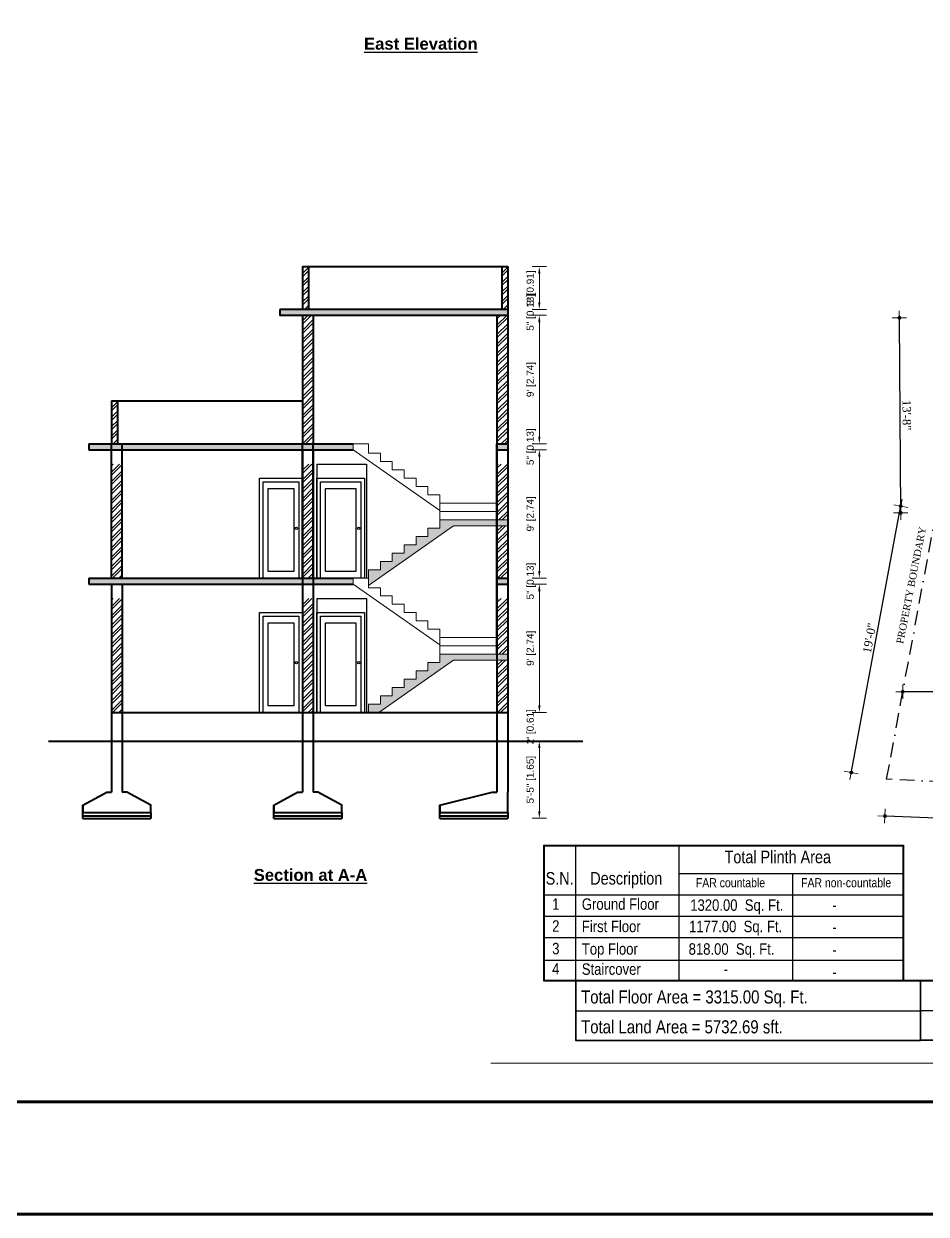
# Model space of a CAD drawing. Header units: feet. Extents: x 28652 to 66086, y -6769 to -640.
# Drawn here: x 48550 to 49309, y -3082 to -2081 of the extents above; entities that cross this region are included whole.
import ezdxf

# ---------------------------------------------------------------- set-up
doc = ezdxf.new("R2010")
doc.units = ezdxf.units.FT
doc.header["$LTSCALE"] = 50
doc.header["$MEASUREMENT"] = 0
doc.header["$PDMODE"] = 34
doc.linetypes.add('BORDER2', pattern=[0.875, 0.25, -0.125, 0.25, -0.125, 0, -0.125])
for name, color, linetype, lineweight in [('DIMENSION', 142, 'Continuous', 13), ('SES-DIMENSION', 142, 'Continuous', 13), ('SES-Property Boundary', 2, 'Continuous', 15), ('SES-TEXT', 3, 'Continuous', 20), ('SHEETS', 7, 'Continuous', 60), ('stair', 140, 'Continuous', 18), ('wall', 6, 'Continuous', 40)]:
    doc.layers.add(name, color=color, linetype=linetype, lineweight=lineweight)
for name, color, linetype in [('Door & Windows', 92, 'Continuous'), ('Hatch', 30, 'Continuous'), ('Text', 7, 'Continuous')]:
    doc.layers.add(name, color=color, linetype=linetype)
doc.styles.add('1@1000', font='arial.ttf', dxfattribs={"height": 60})
doc.styles.add('7 INCH', font='times.ttf', dxfattribs={"height": 7})
doc.styles.add('7 INCH1', font='ARIALN.TTF', dxfattribs={"height": 8})
doc.styles.add('dimension', font='arial.ttf')
doc.styles.add('SES-ARAIL', font='times.ttf', dxfattribs={"height": 6})
doc.dimstyles.new('1@100', dxfattribs={"dimscale": 0.1, "dimtxt": 60, "dimasz": 60, "dimexe": 60, "dimexo": 0, "dimgap": 30, "dimtad": 1, "dimdec": 0, "dimzin": 0, "dimdsep": 46, "dimlunit": 4, "dimtxsty": 'dimension', "dimcen": 0, "dimclrd": 256, "dimclre": 256, "dimclrt": 256, "dimadec": 0, "dimazin": 0, "dimtfac": 1, "dimtdec": 0, "dimtix": 1, "dimtofl": 0, "dimtmove": 0, "dimatfit": 3, "dimfxl": 60, "dimfxlon": 1, "dimtfillclr": 256, "dimtolj": 1, "dimtzin": 0, "dimlwd": -1, "dimlwe": -1, "dimarcsym": 0})
doc.dimstyles.new('7 INCH', dxfattribs={"dimscale": 0, "dimtxt": 7, "dimasz": 1, "dimexe": 2, "dimexo": 9, "dimgap": 2, "dimtad": 1, "dimdec": 0, "dimzin": 3, "dimdsep": 46, "dimlunit": 4, "dimtxsty": '7 INCH', "dimblk": 'DIM', "dimcen": 3, "dimdle": 3, "dimse1": 1, "dimse2": 1, "dimclrd": 256, "dimclre": 256, "dimclrt": 7, "dimadec": 1, "dimazin": 2, "dimtfac": 1, "dimtdec": 0, "dimtix": 1, "dimtofl": 0, "dimtmove": 2, "dimatfit": 3, "dimldrblk": 'DIM', "dimfxl": 2, "dimfrac": 2, "dimtolj": 2, "dimtzin": 0, "dimarcsym": 0})
pattern_1 = [(45, (29199.585, -2283.049), (-3.9774756, 3.9774756), []), (45, (29202.237, -2283.049), (-3.9774756, 3.9774756), [])]

# ---------------------------------------------------------------- blocks, each defined once
blk = doc.blocks.new('*U47')
blk.add_lwpolyline([(3.1, 0), (0.1, 0), (0.1, 84), (40.1, 84), (40.1, 0), (37.1, 0)])
for points in [[(37.1, 81), (37.1, 0), (3.1, 0), (3.1, 81)], [(33.1, 6), (33.1, 75), (7.1, 75), (7.1, 6)]]:
    blk.add_lwpolyline(points, close=True)
blk.add_circle((35.1, 42), 1)
blk = doc.blocks.new('*U48')
blk.add_lwpolyline([(3.1, 0), (0.1, 0), (0.1, 84), (36.1, 84), (36.1, 0), (33.1, 0)])
for points in [[(33.1, 81), (33.1, 0), (3.1, 0), (3.1, 81)], [(29.1, 6), (29.1, 75), (7.1, 75), (7.1, 6)]]:
    blk.add_lwpolyline(points, close=True)
blk.add_circle((31.1, 42), 1)
blk = doc.blocks.new('*D358')
at = {"layer": 'Defpoints', "color": 0, "transparency": 16777216}
for p in [(48956.9, -2684.4), (48983.5, -2684.4), (48956.9, -2749.4)]:
    blk.add_point(p, dxfattribs=at)
at = {"layer": 'stair', "transparency": 16777216}
for p, q in [((48977.5, -2684.4), (48989.5, -2684.4)), ((48983.5, -2743.4), (48983.5, -2690.4)), ((48977.5, -2749.4), (48989.5, -2749.4))]:
    blk.add_line(p, q, dxfattribs=at)
for points in [[(48982.5, -2690.4), (48984.5, -2690.4), (48983.5, -2684.4)], [(48982.5, -2743.4), (48984.5, -2743.4), (48983.5, -2749.4)]]:
    blk.add_solid(points, dxfattribs=at)
at = {"layer": 'stair', "transparency": 16777216, "insert": (48976.7, -2716.9), "char_height": 6, "attachment_point": 5, "rotation": 90, "style": 'dimension'}
blk.add_mtext('\\A1;5\'-5" [1.65]', dxfattribs=at)
blk = doc.blocks.new('*D359')
at = {"layer": 'Defpoints', "color": 0, "transparency": 16777216}
for p in [(48956.9, -2660.4), (48983.5, -2660.4), (48956.9, -2684.4)]:
    blk.add_point(p, dxfattribs=at)
at = {"layer": 'stair', "transparency": 16777216}
for p, q in [((48983.5, -2654.4), (48983.5, -2648.4)), ((48977.5, -2660.4), (48989.5, -2660.4)), ((48977.5, -2684.4), (48989.5, -2684.4)), ((48983.5, -2690.4), (48983.5, -2696.4))]:
    blk.add_line(p, q, dxfattribs=at)
for points in [[(48982.5, -2654.4), (48984.5, -2654.4), (48983.5, -2660.4)], [(48982.5, -2690.4), (48984.5, -2690.4), (48983.5, -2684.4)]]:
    blk.add_solid(points, dxfattribs=at)
at = {"layer": 'stair', "transparency": 16777216, "insert": (48976.7, -2672.4), "char_height": 6, "attachment_point": 5, "rotation": 90, "style": 'dimension'}
blk.add_mtext("\\A1;2' [0.61]", dxfattribs=at)
blk = doc.blocks.new('*D360')
at = {"layer": 'Defpoints', "color": 0, "transparency": 16777216}
for p in [(48956.9, -2552.4), (48983.5, -2552.4), (48956.9, -2660.4)]:
    blk.add_point(p, dxfattribs=at)
at = {"layer": 'stair', "transparency": 16777216}
for p, q in [((48977.5, -2552.4), (48989.5, -2552.4)), ((48983.5, -2654.4), (48983.5, -2558.4)), ((48977.5, -2660.4), (48989.5, -2660.4))]:
    blk.add_line(p, q, dxfattribs=at)
for points in [[(48982.5, -2558.4), (48984.5, -2558.4), (48983.5, -2552.4)], [(48982.5, -2654.4), (48984.5, -2654.4), (48983.5, -2660.4)]]:
    blk.add_solid(points, dxfattribs=at)
at = {"layer": 'stair', "transparency": 16777216, "insert": (48976.7, -2606.4), "char_height": 6, "attachment_point": 5, "rotation": 90, "style": 'dimension'}
blk.add_mtext("\\A1;9' [2.74]", dxfattribs=at)
blk = doc.blocks.new('*D361')
at = {"layer": 'Defpoints', "color": 0, "transparency": 16777216}
for p in [(48956.9, -2547.4), (48956.9, -2552.4), (48983.5, -2547.4)]:
    blk.add_point(p, dxfattribs=at)
at = {"layer": 'stair', "transparency": 16777216}
for p, q in [((48983.5, -2541.4), (48983.5, -2535.4)), ((48977.5, -2547.4), (48989.5, -2547.4)), ((48977.5, -2552.4), (48989.5, -2552.4)), ((48983.5, -2558.4), (48983.5, -2564.4))]:
    blk.add_line(p, q, dxfattribs=at)
for points in [[(48982.5, -2541.4), (48984.5, -2541.4), (48983.5, -2547.4)], [(48982.5, -2558.4), (48984.5, -2558.4), (48983.5, -2552.4)]]:
    blk.add_solid(points, dxfattribs=at)
at = {"layer": 'stair', "transparency": 16777216, "insert": (48976.7, -2549.9), "char_height": 6, "attachment_point": 5, "rotation": 90, "style": 'dimension'}
blk.add_mtext('\\A1;5" [0.13]', dxfattribs=at)
blk = doc.blocks.new('*D362')
at = {"layer": 'Defpoints', "color": 0, "transparency": 16777216}
for p in [(48956.9, -2439.4), (48983.5, -2439.4), (48956.9, -2547.4)]:
    blk.add_point(p, dxfattribs=at)
at = {"layer": 'stair', "transparency": 16777216}
for p, q in [((48977.5, -2439.4), (48989.5, -2439.4)), ((48983.5, -2541.4), (48983.5, -2445.4)), ((48977.5, -2547.4), (48989.5, -2547.4))]:
    blk.add_line(p, q, dxfattribs=at)
for points in [[(48982.5, -2445.4), (48984.5, -2445.4), (48983.5, -2439.4)], [(48982.5, -2541.4), (48984.5, -2541.4), (48983.5, -2547.4)]]:
    blk.add_solid(points, dxfattribs=at)
at = {"layer": 'stair', "transparency": 16777216, "insert": (48976.7, -2493.4), "char_height": 6, "attachment_point": 5, "rotation": 90, "style": 'dimension'}
blk.add_mtext("\\A1;9' [2.74]", dxfattribs=at)
blk = doc.blocks.new('*D363')
at = {"layer": 'Defpoints', "color": 0, "transparency": 16777216}
for p in [(48956.9, -2434.4), (48956.9, -2439.4), (48983.5, -2434.4)]:
    blk.add_point(p, dxfattribs=at)
at = {"layer": 'stair', "transparency": 16777216}
for p, q in [((48983.5, -2428.4), (48983.5, -2422.4)), ((48977.5, -2434.4), (48989.5, -2434.4)), ((48977.5, -2439.4), (48989.5, -2439.4)), ((48983.5, -2445.4), (48983.5, -2451.4))]:
    blk.add_line(p, q, dxfattribs=at)
for points in [[(48982.5, -2428.4), (48984.5, -2428.4), (48983.5, -2434.4)], [(48982.5, -2445.4), (48984.5, -2445.4), (48983.5, -2439.4)]]:
    blk.add_solid(points, dxfattribs=at)
at = {"layer": 'stair', "transparency": 16777216, "insert": (48976.7, -2436.9), "char_height": 6, "attachment_point": 5, "rotation": 90, "style": 'dimension'}
blk.add_mtext('\\A1;5" [0.13]', dxfattribs=at)
blk = doc.blocks.new('*D364')
at = {"layer": 'Defpoints', "color": 0, "transparency": 16777216}
for p in [(48956.9, -2326.4), (48983.5, -2326.4), (48956.9, -2434.4)]:
    blk.add_point(p, dxfattribs=at)
at = {"layer": 'stair', "transparency": 16777216}
for p, q in [((48977.5, -2326.4), (48989.5, -2326.4)), ((48983.5, -2428.4), (48983.5, -2332.4)), ((48977.5, -2434.4), (48989.5, -2434.4))]:
    blk.add_line(p, q, dxfattribs=at)
for points in [[(48982.5, -2332.4), (48984.5, -2332.4), (48983.5, -2326.4)], [(48982.5, -2428.4), (48984.5, -2428.4), (48983.5, -2434.4)]]:
    blk.add_solid(points, dxfattribs=at)
at = {"layer": 'stair', "transparency": 16777216, "insert": (48976.7, -2380.4), "char_height": 6, "attachment_point": 5, "rotation": 90, "style": 'dimension'}
blk.add_mtext("\\A1;9' [2.74]", dxfattribs=at)
blk = doc.blocks.new('*D365')
at = {"layer": 'Defpoints', "color": 0, "transparency": 16777216}
for p in [(48956.9, -2321.4), (48983.5, -2321.4), (48956.9, -2326.4)]:
    blk.add_point(p, dxfattribs=at)
at = {"layer": 'stair', "transparency": 16777216}
for p, q in [((48983.5, -2315.4), (48983.5, -2309.4)), ((48977.5, -2321.4), (48989.5, -2321.4)), ((48977.5, -2326.4), (48989.5, -2326.4)), ((48983.5, -2332.4), (48983.5, -2338.4))]:
    blk.add_line(p, q, dxfattribs=at)
for points in [[(48982.5, -2315.4), (48984.5, -2315.4), (48983.5, -2321.4)], [(48982.5, -2332.4), (48984.5, -2332.4), (48983.5, -2326.4)]]:
    blk.add_solid(points, dxfattribs=at)
at = {"layer": 'stair', "transparency": 16777216, "insert": (48976.7, -2323.9), "char_height": 6, "attachment_point": 5, "rotation": 90, "style": 'dimension'}
blk.add_mtext('\\A1;5" [0.13]', dxfattribs=at)
blk = doc.blocks.new('*D366')
at = {"layer": 'Defpoints', "color": 0, "transparency": 16777216}
for p in [(48956.9, -2285.4), (48983.5, -2285.4), (48956.9, -2321.4)]:
    blk.add_point(p, dxfattribs=at)
at = {"layer": 'stair', "transparency": 16777216}
for p, q in [((48977.5, -2285.4), (48989.5, -2285.4)), ((48983.5, -2315.4), (48983.5, -2291.4)), ((48977.5, -2321.4), (48989.5, -2321.4))]:
    blk.add_line(p, q, dxfattribs=at)
for points in [[(48982.5, -2291.4), (48984.5, -2291.4), (48983.5, -2285.4)], [(48982.5, -2315.4), (48984.5, -2315.4), (48983.5, -2321.4)]]:
    blk.add_solid(points, dxfattribs=at)
at = {"layer": 'stair', "transparency": 16777216, "insert": (48976.7, -2303.4), "char_height": 6, "attachment_point": 5, "rotation": 90, "style": 'dimension'}
blk.add_mtext("\\A1;3' [0.91]", dxfattribs=at)
blk = doc.blocks.new('DIM')
at = {"layer": 'DIMENSION'}
h = blk.add_hatch(color=256, dxfattribs=at)
h.paths.add_polyline_path([(0, 1.3), (0, 0), (1.3, 0, 0.414214)])
h.paths.add_polyline_path([(1.3, 0), (0, 0), (0, -1.3, 0.414214)])
h.paths.add_polyline_path([(0, 0), (-1.3, 0, 0.414214), (0, -1.3)])
h.paths.add_polyline_path([(0, 1.3, 0.414214), (-1.3, 0), (0, 0)])
for p, q in [((-6, 0), (6, 0)), ((0, 6), (0, -6))]:
    blk.add_line(p, q, dxfattribs=at)
blk.add_circle((0, 0), 1.28, dxfattribs=at)
blk = doc.blocks.new('*D89')
at = {"layer": 'Defpoints', "color": 0, "linetype": 'ByBlock', "transparency": 16777216}
for p in [(49275.4, -2716.4), (49737, -2736.8), (49274, -2747.5)]:
    blk.add_point(p, dxfattribs=at)
at = {"layer": 'SES-DIMENSION', "linetype": 'ByBlock', "lineweight": -2, "transparency": 16777216}
blk.add_line((49734.6, -2767.8), (49275, -2747.5), dxfattribs=at)
for p, rotation in [((49274, -2747.5), 177.4727211621545), ((49735.6, -2767.8), 357.4727211621545)]:
    blk.add_blockref('DIM', p, dxfattribs=dict(at, rotation=rotation))
at = {"layer": 'SES-DIMENSION', "color": 7, "linetype": 'ByBlock', "transparency": 16777216, "insert": (49505.1, -2752.1), "char_height": 7, "attachment_point": 5, "rotation": 357.4727, "style": '7 INCH'}
blk.add_mtext('\\A2;38\'-6"', dxfattribs=at)
blk = doc.blocks.new('*D66')
at = {"layer": 'Defpoints', "color": 0, "linetype": 'ByBlock', "transparency": 16777216}
for p in [(49287.3, -2486.8), (49317, -2492.3), (49275.4, -2716.4)]:
    blk.add_point(p, dxfattribs=at)
at = {"layer": 'SES-DIMENSION', "linetype": 'ByBlock', "lineweight": -2, "transparency": 16777216}
blk.add_line((49245.9, -2710), (49287.1, -2487.7), dxfattribs=at)
for p, rotation in [((49287.3, -2486.8), 79.49685454110212), ((49245.7, -2710.9), 259.4968545411022)]:
    blk.add_blockref('DIM', p, dxfattribs=dict(at, rotation=rotation))
at = {"layer": 'SES-DIMENSION', "color": 7, "linetype": 'ByBlock', "transparency": 16777216, "insert": (49261, -2597.8), "char_height": 7, "attachment_point": 5, "rotation": 79.4969, "style": '7 INCH'}
blk.add_mtext('\\A2;19\'-0"', dxfattribs=at)
blk = doc.blocks.new('*D67')
at = {"layer": 'Defpoints', "color": 0, "linetype": 'ByBlock', "transparency": 16777216}
for p in [(49286.1, -2328.5), (49315.7, -2328.3), (49317, -2492.3)]:
    blk.add_point(p, dxfattribs=at)
at = {"layer": 'SES-DIMENSION', "linetype": 'ByBlock', "lineweight": -2, "transparency": 16777216}
blk.add_line((49287.3, -2491.5), (49286.1, -2329.5), dxfattribs=at)
for p, rotation in [((49286.1, -2328.5), 90.43931713900113), ((49287.3, -2492.5), 270.4393171390011)]:
    blk.add_blockref('DIM', p, dxfattribs=dict(at, rotation=rotation))
at = {"layer": 'SES-DIMENSION', "color": 7, "linetype": 'ByBlock', "transparency": 16777216, "insert": (49292.3, -2410.4), "char_height": 7, "attachment_point": 5, "rotation": 270.4393, "style": '7 INCH'}
blk.add_mtext('\\A2;13\'-8"', dxfattribs=at)
blk = doc.blocks.new('*D78')
at = {"layer": 'Defpoints', "color": 0, "linetype": 'ByBlock', "transparency": 16777216}
for p in [(49289, -2643), (49289, -2643), (49413, -2643)]:
    blk.add_point(p, dxfattribs=at)
at = {"layer": 'SES-DIMENSION', "linetype": 'ByBlock', "lineweight": -2, "transparency": 16777216}
blk.add_line((49412, -2643), (49290, -2643), dxfattribs=at)
at = {"layer": 'SES-DIMENSION', "linetype": 'ByBlock', "lineweight": -2, "transparency": 16777216, "rotation": 180}
blk.add_blockref('DIM', (49289, -2643), dxfattribs=at)
at = {"layer": 'SES-DIMENSION', "linetype": 'ByBlock', "lineweight": -2, "transparency": 16777216}
blk.add_blockref('DIM', (49413, -2643), dxfattribs=at)
at = {"layer": 'SES-DIMENSION', "color": 7, "linetype": 'ByBlock', "transparency": 16777216, "insert": (49351, -2637.5), "char_height": 7, "attachment_point": 5, "style": '7 INCH'}
blk.add_mtext('\\A2;10\'-4"', dxfattribs=at)

msp = doc.modelspace()

# ---------------------------------------------------------------- hatches: boundary and pattern name
at = {"layer": 'Hatch'}
h = msp.add_hatch(dxfattribs=at)
h.set_pattern_fill('ANSI32', color=256, scale=15)
h.set_pattern_definition(pattern_1)
h.paths.add_polyline_path([(48628.83, -2398.44), (48623.83, -2398.44), (48623.83, -2434.44), (48628.83, -2434.44)])
h.paths.add_polyline_path([(48784.36, -2434.44), (48793.36, -2434.44), (48793.36, -2326.44), (48784.36, -2326.44)])
h.paths.add_polyline_path([(48947.89, -2434.44), (48956.89, -2434.44), (48956.89, -2326.44), (48947.89, -2326.44)])
h.paths.add_polyline_path([(48951.89, -2321.44), (48956.89, -2321.44), (48956.89, -2285.44), (48951.89, -2285.44)])
h.paths.add_polyline_path([(48784.36, -2321.44), (48789.36, -2321.44), (48789.36, -2285.44), (48784.36, -2285.44)])
h = msp.add_hatch(color=256, dxfattribs=at)
h.dxf.hatch_style = 1
h.paths.add_polyline_path([(48765.36, -2321.44), (48765.36, -2326.44), (48956.89, -2326.44), (48956.89, -2321.44)])
h = msp.add_hatch(color=256, dxfattribs=at)
h.dxf.hatch_style = 1
h.paths.add_polyline_path([(48826.89, -2439.44), (48826.89, -2434.44), (48604.83, -2434.44), (48604.83, -2439.44)])
h.paths.add_polyline_path([(48947.89, -2434.44), (48947.89, -2439.44), (48956.89, -2439.44), (48956.89, -2434.44)])
h = msp.add_hatch(dxfattribs=at)
h.set_pattern_fill('ANSI32', color=256, scale=15)
h.set_pattern_definition([(45, (29199.585, -2170.049), (-3.9774756, 3.9774756), []), (45, (29202.237, -2170.049), (-3.9774756, 3.9774756), [])])
h.paths.add_polyline_path([(48632.83, -2451.44), (48623.83, -2451.44), (48623.83, -2547.44), (48632.83, -2547.44)])
h.paths.add_polyline_path([(48793.36, -2451.44), (48784.36, -2451.44), (48784.36, -2547.44), (48793.36, -2547.44)])
h.paths.add_polyline_path([(48956.89, -2503.44), (48947.89, -2503.44), (48947.89, -2547.44), (48956.89, -2547.44)])
h.paths.add_polyline_path([(48956.89, -2451.44), (48947.89, -2451.44), (48947.89, -2498.44), (48956.89, -2498.44)])
h = msp.add_hatch(color=256, dxfattribs=at)
h.dxf.hatch_style = 1
h.paths.add_polyline_path([(48956.89, -2498.44), (48899.89, -2498.44), (48899.89, -2505.44), (48889.89, -2505.44), (48889.89, -2512.44), (48879.89, -2512.44), (48879.89, -2519.44), (48869.89, -2519.44), (48869.89, -2526.44), (48859.89, -2526.44), (48859.89, -2533.44), (48849.89, -2533.44), (48849.89, -2540.44), (48839.89, -2540.44), (48839.89, -2547.44), (48839.89, -2553.54), (48911.47, -2503.44), (48956.89, -2503.44)])
h = msp.add_hatch(color=256, dxfattribs=at)
h.dxf.hatch_style = 1
h.paths.add_polyline_path([(48826.89, -2552.44), (48826.89, -2547.44), (48604.83, -2547.44), (48604.83, -2552.44)])
h.paths.add_polyline_path([(48947.89, -2547.44), (48947.89, -2552.44), (48956.89, -2552.44), (48956.89, -2547.44)])
h = msp.add_hatch(dxfattribs=at)
h.set_pattern_fill('ANSI32', color=256, scale=15)
h.set_pattern_definition(pattern_1)
h.paths.add_polyline_path([(48632.83, -2564.44), (48623.83, -2564.44), (48623.83, -2660.44), (48632.83, -2660.44)])
h.paths.add_polyline_path([(48793.36, -2564.44), (48784.36, -2564.44), (48784.36, -2660.44), (48793.36, -2660.44)])
h.paths.add_polyline_path([(48947.89, -2660.44), (48956.89, -2660.44), (48956.89, -2616.44), (48947.89, -2616.44)])
h.paths.add_polyline_path([(48956.89, -2564.44), (48947.89, -2564.44), (48947.89, -2611.44), (48956.89, -2611.44)])
h = msp.add_hatch(color=256, dxfattribs=at)
h.dxf.hatch_style = 1
h.paths.add_polyline_path([(48899.89, -2611.44), (48899.89, -2618.44), (48889.89, -2618.44), (48889.89, -2625.44), (48879.89, -2625.44), (48879.89, -2632.44), (48869.89, -2632.44), (48869.89, -2639.44), (48859.89, -2639.44), (48859.89, -2646.44), (48849.89, -2646.44), (48849.89, -2653.44), (48839.89, -2653.44), (48839.89, -2660.44), (48848.61, -2660.44), (48911.47, -2616.44), (48956.89, -2616.44), (48956.89, -2611.44)])

# ---------------------------------------------------------------- linework, layer by layer
at = {"layer": 'Door & Windows'}
for p, q in [((48796.36, -2451.44), (48838.36, -2451.44)), ((48796.36, -2451.44), (48796.36, -2547.44)), ((48838.36, -2451.44), (48838.36, -2547.44)), ((48796.36, -2564.44), (48838.36, -2564.44)), ((48796.36, -2564.44), (48796.36, -2660.44)), ((48838.36, -2564.44), (48838.36, -2660.44))]:
    msp.add_line(p, q, dxfattribs=at)
at = {"layer": 'SES-Property Boundary', "linetype": 'BORDER2', "lineweight": 30}
for p, q in [((49275.4, -2716.44), (49316.97, -2492.26)), ((49736.95, -2736.81), (49275.4, -2716.44))]:
    msp.add_line(p, q, dxfattribs=at)
at = {"layer": 'SHEETS'}
msp.add_line((47892.14, -2987.77), (51014.03, -2987.77), dxfattribs=at)
msp.add_lwpolyline([(47797.59, -744.32), (47797.59, -3082.32), (51108.59, -3082.32)], dxfattribs=at)
at = {"layer": 'stair'}
for p, q in [((48826.89, -2439.44), (48826.89, -2434.44)), ((48826.89, -2434.44), (48839.89, -2434.44)), ((48899.89, -2490.54), (48826.89, -2439.44)), ((48899.89, -2484.44), (48947.89, -2484.44)), ((48899.89, -2484.44), (48899.89, -2498.44)), ((48899.89, -2491.44), (48947.89, -2491.44)), ((48899.89, -2498.44), (48947.89, -2498.44)), ((48839.89, -2553.54), (48911.47, -2503.44)), ((48911.47, -2503.44), (48956.89, -2503.44)), ((48826.89, -2552.44), (48826.89, -2547.44)), ((48826.89, -2547.44), (48839.89, -2547.44)), ((48899.89, -2603.54), (48826.89, -2552.44)), ((48899.89, -2597.44), (48947.89, -2597.44)), ((48899.89, -2597.44), (48899.89, -2611.44)), ((48899.89, -2604.44), (48947.89, -2604.44)), ((48899.89, -2611.44), (48947.89, -2611.44)), ((48848.61, -2660.44), (48911.47, -2616.44)), ((48911.47, -2616.44), (48956.89, -2616.44)), ((48942.61, -2955.42), (49498.16, -2955.42))]:
    msp.add_line(p, q, dxfattribs=at)
for points in [[(48899.89, -2484.44), (48899.89, -2477.44), (48889.89, -2477.44), (48889.89, -2470.44), (48879.89, -2470.44), (48879.89, -2463.44), (48869.89, -2463.44), (48869.89, -2456.44), (48859.89, -2456.44), (48859.89, -2449.44), (48849.89, -2449.44), (48849.89, -2442.44), (48839.89, -2442.44), (48839.89, -2434.44)], [(48839.89, -2547.44), (48839.89, -2540.44), (48849.89, -2540.44), (48849.89, -2533.44), (48859.89, -2533.44), (48859.89, -2526.44), (48869.89, -2526.44), (48869.89, -2519.44), (48879.89, -2519.44), (48879.89, -2512.44), (48889.89, -2512.44), (48889.89, -2505.44), (48899.89, -2505.44), (48899.89, -2498.44), (48956.89, -2498.44)], [(48899.89, -2597.44), (48899.89, -2590.44), (48889.89, -2590.44), (48889.89, -2583.44), (48879.89, -2583.44), (48879.89, -2576.44), (48869.89, -2576.44), (48869.89, -2569.44), (48859.89, -2569.44), (48859.89, -2562.44), (48849.89, -2562.44), (48849.89, -2555.44), (48839.89, -2555.44), (48839.89, -2547.44)], [(48839.89, -2660.44), (48839.89, -2653.44), (48849.89, -2653.44), (48849.89, -2646.44), (48859.89, -2646.44), (48859.89, -2639.44), (48869.89, -2639.44), (48869.89, -2632.44), (48879.89, -2632.44), (48879.89, -2625.44), (48889.89, -2625.44), (48889.89, -2618.44), (48899.89, -2618.44), (48899.89, -2611.44), (48956.89, -2611.44)]]:
    msp.add_lwpolyline(points, dxfattribs=at)
at = {"layer": 'Text', "color": 5}
for p, q in [((48987.09, -2772.05), (49100.71, -2772.05)), ((48987.09, -2772.05), (48987.09, -2886.03)), ((48987.09, -2772.55), (49100.71, -2772.55)), ((48987.59, -2772.05), (48987.59, -2886.03)), ((49100.71, -2772.05), (49289.61, -2772.05)), ((49100.71, -2772.55), (49289.61, -2772.55)), ((49289.11, -2772.05), (49289.11, -2886.03)), ((49289.61, -2772.05), (49289.61, -2886.03)), ((48987.09, -2885.53), (49419.77, -2885.53)), ((48987.09, -2885.53), (49289.61, -2885.53)), ((48987.09, -2886.03), (49419.77, -2886.03)), ((48987.09, -2886.03), (49289.61, -2886.03)), ((49013.77, -2886.03), (49013.77, -2936.34)), ((49014.27, -2886.03), (49014.27, -2936.34)), ((49303.51, -2886.03), (49303.51, -2936.34)), ((49304.01, -2886.03), (49304.01, -2936.34)), ((49013.77, -2935.84), (49304.01, -2935.84)), ((49013.77, -2936.34), (49304.01, -2936.34)), ((49419.77, -2935.84), (49304.01, -2935.84)), ((49419.77, -2936.34), (49304.01, -2936.34))]:
    msp.add_line(p, q, dxfattribs=at)
at = {"layer": 'Text'}
for p, q in [((49013.77, -2772.05), (49013.77, -2886.03)), ((49100.71, -2772.05), (49100.71, -2886.03)), ((49100.71, -2795.75), (49289.61, -2795.75)), ((49196.39, -2795.75), (49196.39, -2886.03)), ((48987.09, -2813.71), (49289.61, -2813.71)), ((48987.09, -2831.66), (49289.61, -2831.66)), ((48987.09, -2849.62), (49289.61, -2849.62)), ((48987.09, -2868.57), (49289.61, -2868.57)), ((49013.77, -2911.18), (49304.01, -2911.18)), ((49419.77, -2911.18), (49304.01, -2911.18))]:
    msp.add_line(p, q, dxfattribs=at)
at = {"layer": 'wall'}
for p, q in [((48784.36, -2285.44), (48789.36, -2285.44)), ((48784.36, -2285.44), (48784.36, -2321.44)), ((48789.36, -2285.44), (48789.36, -2321.44)), ((48789.36, -2285.44), (48956.89, -2285.44)), ((48951.89, -2285.44), (48956.89, -2285.44)), ((48951.89, -2285.44), (48951.89, -2321.44)), ((48956.89, -2285.44), (48956.89, -2321.44)), ((48765.36, -2321.44), (48765.36, -2326.44)), ((48956.89, -2321.44), (48765.36, -2321.44)), ((48956.89, -2321.44), (48956.89, -2684.44)), ((48956.89, -2326.44), (48765.36, -2326.44)), ((48784.36, -2326.44), (48784.36, -2434.44)), ((48793.36, -2326.44), (48793.36, -2434.44)), ((48947.89, -2326.44), (48947.89, -2684.44)), ((48623.83, -2398.44), (48628.83, -2398.44)), ((48623.83, -2398.44), (48623.83, -2434.44)), ((48628.83, -2398.44), (48628.83, -2434.44)), ((48628.83, -2398.44), (48784.36, -2398.44)), ((48604.83, -2434.44), (48826.89, -2434.44)), ((48604.83, -2434.44), (48604.83, -2439.44)), ((48604.83, -2439.44), (48826.89, -2439.44)), ((48623.83, -2547.44), (48623.83, -2434.44)), ((48632.83, -2547.44), (48632.83, -2434.44)), ((48784.36, -2547.44), (48784.36, -2434.44)), ((48784.36, -2439.44), (48784.36, -2684.44)), ((48793.36, -2547.44), (48793.36, -2434.44)), ((48793.36, -2439.44), (48793.36, -2684.44)), ((48947.89, -2611.44), (48947.89, -2434.44)), ((48947.89, -2434.44), (48956.89, -2434.44)), ((48947.89, -2439.44), (48956.89, -2439.44)), ((48956.89, -2434.44), (48956.89, -2684.44)), ((48956.89, -2434.44), (48956.89, -2684.44)), ((48604.83, -2547.44), (48826.89, -2547.44)), ((48604.83, -2547.44), (48604.83, -2552.44)), ((48604.83, -2552.44), (48826.89, -2552.44)), ((48623.83, -2552.44), (48623.83, -2684.44)), ((48632.83, -2552.44), (48632.83, -2684.44)), ((48784.36, -2552.44), (48784.36, -2684.44)), ((48793.36, -2552.44), (48793.36, -2684.44)), ((48947.89, -2547.44), (48956.89, -2547.44)), ((48947.89, -2552.44), (48956.89, -2552.44)), ((48947.89, -2616.44), (48947.89, -2684.44)), ((48623.83, -2660.44), (48956.89, -2660.44)), ((48570.96, -2684.44), (49020.05, -2684.44)), ((48599.83, -2744.44), (48656.83, -2744.44)), ((48599.83, -2747.44), (48656.83, -2747.44)), ((48599.83, -2749.44), (48656.83, -2749.44)), ((48760.36, -2744.44), (48817.36, -2744.44)), ((48760.36, -2747.44), (48817.36, -2747.44)), ((48760.36, -2749.44), (48817.36, -2749.44)), ((48899.89, -2744.44), (48956.89, -2744.44)), ((48899.89, -2747.44), (48956.89, -2747.44)), ((48899.89, -2749.44), (48956.89, -2749.44))]:
    msp.add_line(p, q, dxfattribs=at)
for points in [[(48623.83, -2684.44), (48623.83, -2727.44)], [(48632.83, -2684.44), (48632.83, -2727.44)], [(48784.36, -2684.44), (48784.36, -2727.44)], [(48793.36, -2684.44), (48793.36, -2727.44)], [(48947.89, -2684.44), (48947.89, -2727.44)], [(48956.89, -2684.44), (48956.89, -2727.44)], [(48599.83, -2744.44), (48599.83, -2738.44), (48619.83, -2727.44), (48623.83, -2727.44)], [(48656.83, -2744.44), (48656.83, -2738.44), (48636.83, -2727.44), (48632.83, -2727.44)], [(48760.36, -2744.44), (48760.36, -2738.44), (48780.36, -2727.44), (48784.36, -2727.44)], [(48817.36, -2744.44), (48817.36, -2738.44), (48797.36, -2727.44), (48793.36, -2727.44)], [(48899.89, -2744.44), (48899.89, -2738.44), (48943.89, -2727.44), (48947.89, -2727.44)], [(48956.89, -2744.44), (48956.89, -2738.44), (48956.89, -2727.44), (48956.89, -2727.44)], [(48599.83, -2738.44), (48599.83, -2744.44)], [(48760.36, -2738.44), (48760.36, -2744.44)], [(48899.89, -2738.44), (48899.89, -2744.44)], [(48599.83, -2749.44), (48599.83, -2744.44)], [(48656.83, -2744.44), (48656.83, -2749.44)], [(48760.36, -2749.44), (48760.36, -2744.44)], [(48817.36, -2744.44), (48817.36, -2749.44)], [(48899.89, -2749.44), (48899.89, -2744.44)], [(48956.89, -2744.44), (48956.89, -2749.44)]]:
    msp.add_lwpolyline(points, dxfattribs=at)

# ---------------------------------------------------------------- block references
at = {"layer": 'Door & Windows'}
for name, p in [('*U48', (48748.24, -2547.42)), ('*U47', (48796.48, -2547.42)), ('*U48', (48748.24, -2660.42)), ('*U47', (48796.48, -2660.42))]:
    msp.add_blockref(name, p, dxfattribs=at)

# ---------------------------------------------------------------- texts
at = {"layer": 'SES-TEXT', "linetype": 'ByBlock', "insert": (49276.29, -2637.82), "char_height": 6, "width": 173.3402, "attachment_point": 1, "rotation": 78.83144, "style": 'SES-ARAIL'}
msp.add_mtext('\\pxqc;PROPERTY BOUNDARY', dxfattribs=at)
at = {"layer": 'Text', "style": '7 INCH1'}
for s, height, p in [('Total Plinth Area', 10.56, (49139.2, -2787.18)), ('S.N.', 10.56, (48988.81, -2805.14)), ('Description', 10.56, (49026.31, -2805.14)), ('FAR countable', 7.68, (49115.07, -2807.41)), ('FAR non-countable', 7.68, (49203.49, -2807.41)), ('1', 9.6, (48994.3, -2826.34)), ('Ground Floor', 9.6, (49019.21, -2826.34)), ('1320.00  Sq. Ft.', 9.6, (49110.32, -2827.2)), ('-', 9.6, (49229.71, -2827.2)), ('2', 9.6, (48994.3, -2844.79)), ('First Floor', 9.6, (49019.21, -2845.12)), ('1177.00  Sq. Ft.', 9.6, (49109.35, -2845.15)), ('-', 9.6, (49229.71, -2845.65)), ('3', 9.6, (48994.3, -2863.75)), ('Top Floor', 9.6, (49019.21, -2864.08)), ('818.00  Sq. Ft.', 9.6, (49108.98, -2864.11)), ('-', 9.6, (49229.71, -2864.61)), ('4', 9.6, (48994.3, -2880.7)), ('Staircover', 9.6, (49019.21, -2881.03)), ('-', 9.6, (49138.45, -2881.06)), ('-', 9.6, (49229.71, -2883.56)), ('Total Floor Area = 3315.00 Sq. Ft.', 10.9771, (49018.57, -2905.09)), ('Total Land Area = 5732.69 sft.', 10.9771, (49018.57, -2930.25))]:
    msp.add_text(s, height=height, dxfattribs=at).set_placement(p)
at = {"layer": 'Text', "char_height": 10, "attachment_point": 1, "style": '1@1000'}
for s, insert in [('{\\fArial|b1|i0|c0|p34;\\LEast Elevation}', (48836.16, -2093.03)), ('{\\fArial|b1|i0|c0|p34;\\LSection at A-A}', (48743.44, -2792.02))]:
    msp.add_mtext_dynamic_manual_height_columns(s, width=152.0107, gutter_width=300, heights=[0], dxfattribs=dict(at, insert=insert))

# ---------------------------------------------------------------- dimensions: what is measured, and where the dimension line sits
at = {"layer": 'SES-DIMENSION', "linetype": 'ByBlock'}
for p1, p2, distance, picture, middle in [((49316.97, -2492.26), (49315.71, -2328.27), 29.62, '*D67', (49292.28, -2410.45)), ((49275.4, -2716.44), (49316.97, -2492.26), 30.16, '*D66', (49261.05, -2597.84)), ((49736.95, -2736.81), (49275.4, -2716.44), 31.06, '*D89', (49505.05, -2752.11))]:
    dim = msp.add_aligned_dim(p1=p1, p2=p2, distance=distance, dimstyle='7 INCH', override={"dimscale": 1}, dxfattribs=at)
    dim.commit()
    dim.dimension.update_dxf_attribs({"geometry": picture, "text_midpoint": middle})
dim = msp.add_linear_dim(base=(49289.01, -2643.05), p1=(49412.97, -2643.05), p2=(49289.01, -2643.05), dimstyle='7 INCH', override={"dimscale": 1}, dxfattribs=at)
dim.commit()
dim.dimension.update_dxf_attribs({"geometry": '*D78', "text_midpoint": (49350.99, -2637.49)})
at = {"layer": 'stair'}
for base, p1, p2, picture, middle in [((48983.52, -2285.44), (48956.89, -2321.44), (48956.89, -2285.44), '*D366', (48976.68, -2303.44)), ((48983.52, -2321.44), (48956.89, -2326.44), (48956.89, -2321.44), '*D365', (48976.68, -2323.94)), ((48983.52, -2326.44), (48956.89, -2434.44), (48956.89, -2326.44), '*D364', (48976.68, -2380.44)), ((48983.52, -2434.44), (48956.89, -2439.44), (48956.89, -2434.44), '*D363', (48976.68, -2436.94)), ((48983.52, -2439.44), (48956.89, -2547.44), (48956.89, -2439.44), '*D362', (48976.68, -2493.44)), ((48983.52, -2547.44), (48956.89, -2552.44), (48956.89, -2547.44), '*D361', (48976.68, -2549.94)), ((48983.52, -2552.44), (48956.89, -2660.44), (48956.89, -2552.44), '*D360', (48976.68, -2606.44)), ((48983.52, -2660.44), (48956.89, -2684.44), (48956.89, -2660.44), '*D359', (48976.68, -2672.44))]:
    dim = msp.add_linear_dim(base=base, p1=p1, p2=p2, angle=90, dimstyle='1@100', override={"dimtmove": 1}, dxfattribs=at)
    dim.commit()
    dim.dimension.update_dxf_attribs({"geometry": picture, "text_midpoint": middle})
dim = msp.add_linear_dim(base=(48983.52, -2684.44), p1=(48956.89, -2749.44), p2=(48956.89, -2684.44), angle=90, dimstyle='1@100', dxfattribs=at)
dim.commit()
dim.dimension.update_dxf_attribs({"geometry": '*D358', "text_midpoint": (48976.68, -2716.94)})

doc.saveas('drawing.dxf')
